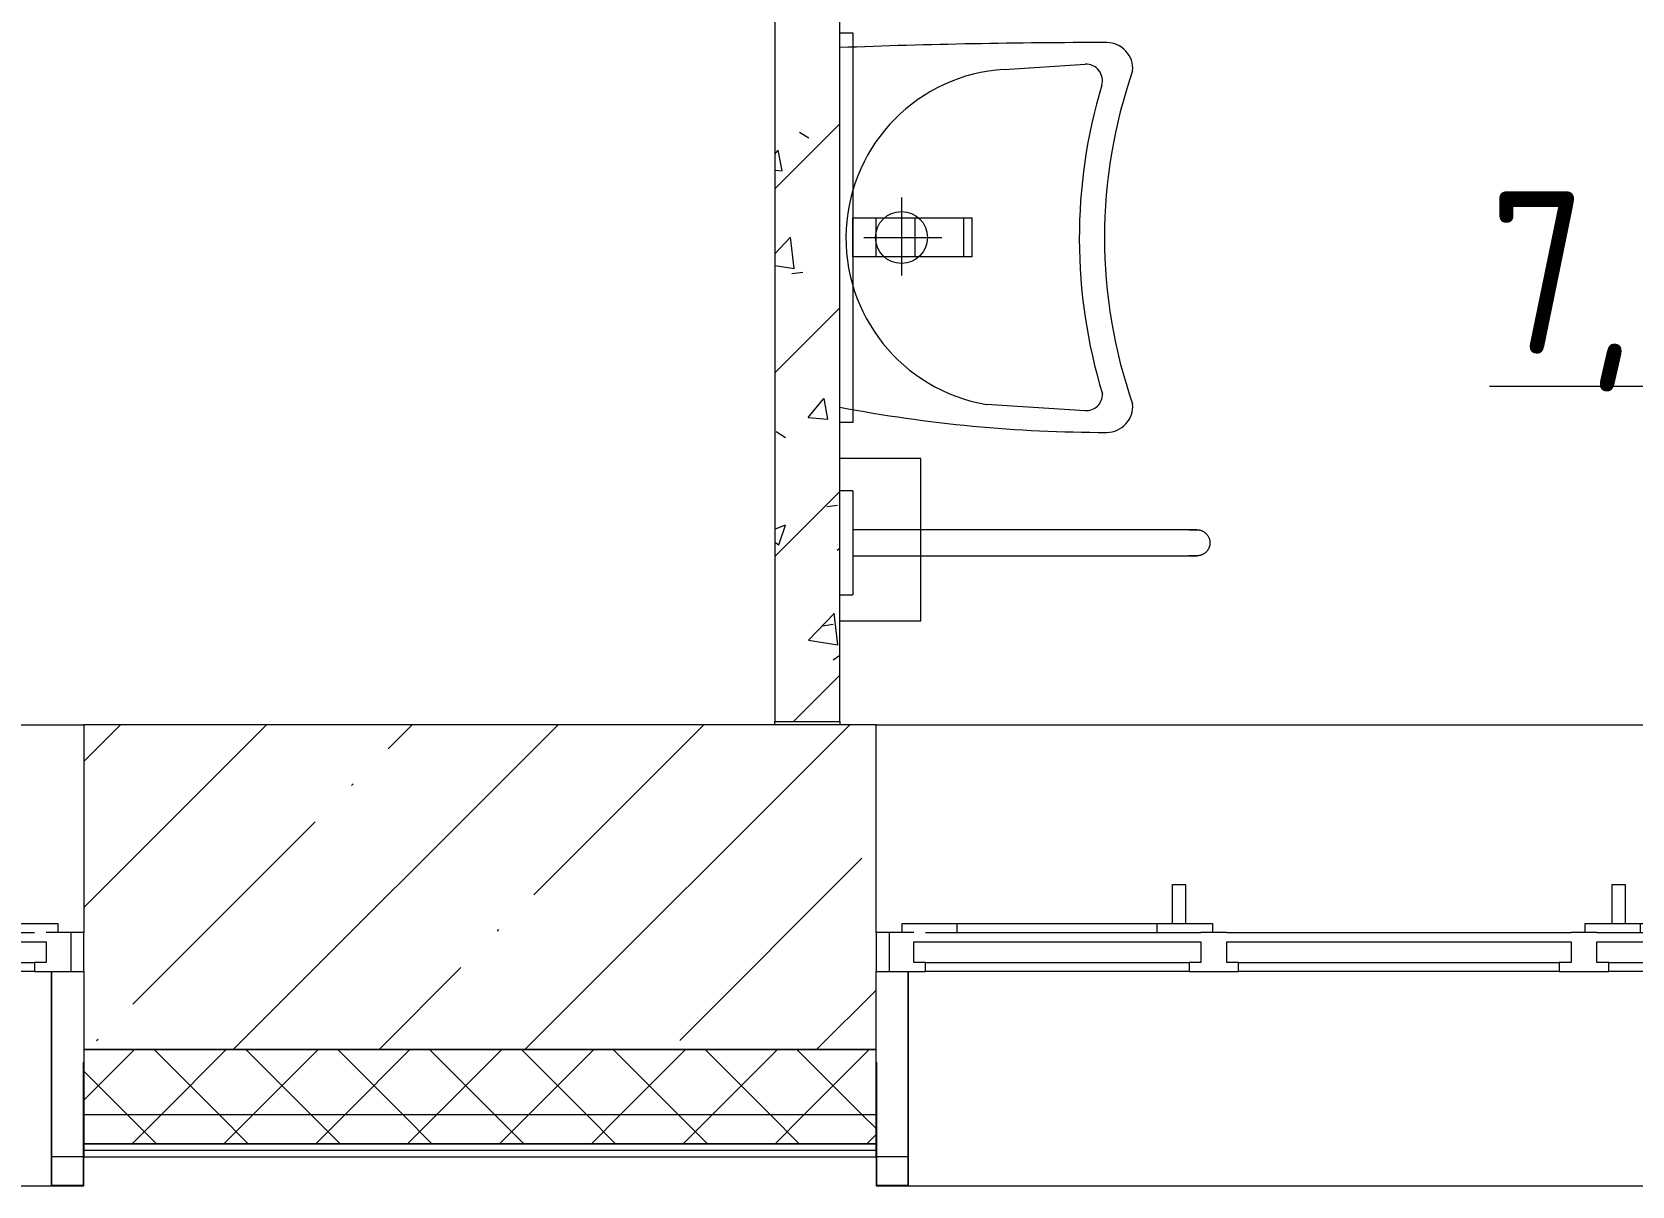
# Model space of a CAD drawing. Header units: millimetres. Extents: x -515342 to 330399, y -224905 to 507333.
# Drawn here: x -366101 to -363637, y 375319 to 377096 of the extents above; entities that cross this region are included whole.
import ezdxf

# ---------------------------------------------------------------- set-up
doc = ezdxf.new("R2010")
doc.units = ezdxf.units.MM
doc.layers.get('0').update_dxf_attribs({"lineweight": 0})
for name, color, linetype, lineweight in [('_ Окна', 7, 'Continuous', 0), ('Витраж', 7, 'Continuous', 0), ('Марки помещений', 7, 'Continuous', 0), ('Оборудование', 7, 'Continuous', 0), ('Окна', 7, 'Continuous', 0), ('Перекрытие', 7, 'Continuous', 0), ('Сантехника', 7, 'Continuous', 0), ('Стены внутренние', 7, 'Continuous', 0), ('Стены наружные', 7, 'Continuous', 0), ('Стены несущие', 7, 'Continuous', 0), ('Стены отделка', 7, 'Continuous', 0), ('Стены перегородки', 7, 'Continuous', 0), ('Стены штриховка', 7, 'Continuous', 0)]:
    doc.layers.add(name, color=color, linetype=linetype, lineweight=lineweight)
doc.styles.add('GOST Common_1', font='', dxfattribs={"width": 0.9, "height": 250})
doc.styles.get('GOST Common_1').set_extended_font_data('GOST Common')
pattern_1 = [(45, (0, 0), (-70.7107, 70.7107), []), (135, (0, 0), (-70.7107, -70.7107), [])]

# ---------------------------------------------------------------- blocks, each defined once
blk = doc.blocks.new('Окно_ПВХ_3Створки_1Фрамуга-верх - АР_Окно_ОП_1820_h_х1570_3ст2фр-в-V3-О_АР_П_4__10_050_План 4 этажа')
at = {"layer": '_ Окна'}
for p, q in [((-729, 130), (-805, 130)), ((-805, 130), (-805, 70)), ((-785, 70), (-785, 130)), ((-729, 116), (-729, 130)), ((-247, 130), (-323, 130)), ((-323, 130), (-323, 116)), ((-247, 116), (-247, 130)), ((323, 130), (247, 130)), ((247, 130), (247, 116)), ((323, 116), (323, 130)), ((729, 130), (729, 116)), ((805, 130), (729, 130)), ((785, 70), (785, 130)), ((805, 70), (805, 130)), ((-747, 84), (-747, 116)), ((-747, 116), (-729, 116)), ((-323, 116), (-729, 116)), ((-323, 116), (-305, 116)), ((-305, 116), (-305, 84)), ((-265, 84), (-265, 116)), ((-265, 116), (-247, 116)), ((247, 116), (-247, 116)), ((247, 116), (265, 116)), ((265, 116), (265, 84)), ((305, 84), (305, 116)), ((305, 116), (323, 116)), ((729, 116), (323.6, 116)), ((729, 116), (747, 116)), ((747, 116), (747, 84)), ((-305, 84), (-747, 84)), ((265, 84), (-265, 84)), ((747, 84), (305, 84)), ((-805, 70), (-747, 70)), ((-765, 56), (-765, 70)), ((-680, 56), (-765, 56)), ((-680, 70), (-680, 56)), ((-372, 70), (-372, 56)), ((-287, 56), (-372, 56)), ((-305, 70), (-265, 70)), ((-287, 70), (-287, 56)), ((265, 70), (305, 70)), ((287, 56), (287, 70)), ((372, 56), (287, 56)), ((372, 70), (372, 56)), ((680, 70), (680, 56)), ((765, 56), (680, 56)), ((747, 70), (805, 70)), ((765, 70), (765, 56))]:
    blk.add_line(p, q, dxfattribs=at)
at = {"layer": 'Окна'}
for p, q in [((-729, 130), (-323, 130)), ((-247, 130), (247, 130)), ((323.6, 130), (729, 130)), ((-305, 70), (-729, 70)), ((-372, 56), (-680, 56)), ((-348.5, -4), (-348.5, 56)), ((-328.5, 56), (-328.5, -4)), ((265, 70), (-265, 70)), ((729, 70), (305, 70)), ((328.5, -4), (328.5, 56)), ((348.5, 56), (348.5, -4)), ((680, 56), (372, 56)), ((-328.5, -4), (-348.5, -4)), ((348.5, -4), (328.5, -4))]:
    blk.add_line(p, q, dxfattribs=at)
blk = doc.blocks.new('Окно_ПВХ_3Створки_1Фрамуга-верх - АР_Окно_ОП_1820_h_х1570_3ст2фр-в-9695280-О_АР_П_4__10_050_План 4 этажа')
at = {"layer": '_ Окна'}
for p, q in [((-729, 130), (-805, 130)), ((-805, 130), (-805, 70)), ((-785, 70), (-785, 130)), ((-729, 116), (-729, 130)), ((-247, 130), (-323, 130)), ((-323, 130), (-323, 116)), ((-247, 116), (-247, 130)), ((323, 130), (247, 130)), ((247, 130), (247, 116)), ((323, 116), (323, 130)), ((729, 130), (729, 116)), ((805, 130), (729, 130)), ((785, 70), (785, 130)), ((805, 70), (805, 130)), ((-747, 84), (-747, 116)), ((-747, 116), (-729, 116)), ((-323, 116), (-729, 116)), ((-323, 116), (-305, 116)), ((-305, 116), (-305, 84)), ((-265, 84), (-265, 116)), ((-265, 116), (-247, 116)), ((247, 116), (-247, 116)), ((247, 116), (265, 116)), ((265, 116), (265, 84)), ((305, 84), (305, 116)), ((305, 116), (323, 116)), ((729, 116), (323, 116)), ((729, 116), (747, 116)), ((747, 116), (747, 84)), ((-305, 84), (-747, 84)), ((265, 84), (-265, 84)), ((747, 84), (305, 84)), ((-805, 70), (-747, 70)), ((-765, 56), (-765, 70)), ((-680, 56), (-765, 56)), ((-680, 70), (-680, 56)), ((-372, 70), (-372, 56)), ((-287, 56), (-372, 56)), ((-305, 70), (-265, 70)), ((-287, 70), (-287, 56)), ((265, 70), (305, 70)), ((287, 56), (287, 70)), ((372, 56), (287, 56)), ((372, 70), (372, 56)), ((680, 70), (680, 56)), ((765, 56), (680, 56)), ((747, 70), (805, 70)), ((765, 70), (765, 56))]:
    blk.add_line(p, q, dxfattribs=at)
at = {"layer": 'Окна'}
for p, q in [((-729, 130), (-323, 130)), ((-247, 130), (247, 130)), ((323, 130), (729, 130)), ((-305, 70), (-729, 70)), ((-372, 56), (-680, 56)), ((-348.5, -4), (-348.5, 56)), ((-328.5, 56), (-328.5, -4)), ((265, 70), (-265, 70)), ((729, 70), (305, 70)), ((328.5, -4), (328.5, 56)), ((348.5, 56), (348.5, -4)), ((680, 56), (372, 56)), ((-328.5, -4), (-348.5, -4)), ((348.5, -4), (328.5, -4))]:
    blk.add_line(p, q, dxfattribs=at)
blk = doc.blocks.new('Прямоугольный импост - АР_Откос_Металлический_50х330 Белый Левый-V11-О_АР_П_4__10_050_План 4 этажа')
at = {"layer": 'Витраж'}
blk.add_line((9710.9, -515), (11220.9, -515), dxfattribs=at)
blk = doc.blocks.new('Прямоугольный импост - АР_Откос_Металлический_50х330 Белый Правый-V12-О_АР_П_4__10_050_План 4 этажа')
at = {"layer": 'Витраж', "lineweight": 18}
for p, q in [((-50, -40), (-50, 290)), ((-49, 290), (-49, -39)), ((-1, -39), (-1, 150)), ((-1, 150), (0, 150)), ((0, 150), (0, -40)), ((0, -40), (-50, -40)), ((-49, -39), (-1, -39))]:
    blk.add_line(p, q, dxfattribs=at)
blk = doc.blocks.new('Прямоугольный импост - АР_Откос_Металлический_50х330 Коричневый Левый-V14-О_АР_П_4__10_050_План 4 этажа')
at = {"layer": 'Витраж'}
blk.add_line((6880.9, -515), (8390.9, -515), dxfattribs=at)
blk = doc.blocks.new('Прямоугольный импост - АР_Откос_Металлический_50х330 Коричневый Левый-V16-О_АР_П_4__10_050_План 4 этажа')
at = {"layer": 'Витраж', "lineweight": 18}
for p, q in [((-50, 290), (-50, -40)), ((-49, -39), (-49, 290)), ((0, 150), (-1, 150)), ((-1, 150), (-1, -39)), ((0, -40), (0, 150)), ((-50, -40), (0, -40)), ((-1, -39), (-49, -39))]:
    blk.add_line(p, q, dxfattribs=at)
blk = doc.blocks.new('СД_Люблино_Фасады_rvt-1-О_АР_П_4__10_050_План 4 этажа')
at = {"layer": 'Стены внутренние'}
h = blk.add_hatch(dxfattribs=at)
h.set_pattern_fill('FP_1', color=256, style=0, pattern_type=2)
h.set_pattern_definition([(45, (0, 0), (-224.5064, 224.5064), []), (45, (224.5, 0), (-224.5064, 224.5064), [396.875, -79.375, 3.353, -76.022])])
h.paths.add_polyline_path([(16335, -305), (16335, 195), (15280, 195), (15280, -305)])
h.paths.add_polyline_path([(13670, -305), (13670, 195), (11270.9, 195), (11270.9, -305), (13207.7, -305)])
h.paths.add_polyline_path([(9660.9, -305), (9660.9, 195), (8440.9, 195), (8440.9, -305), (9631.5, -305)])
h.paths.add_polyline_path([(6566.1, -305), (6830.9, -305), (6830.9, 195), (5635.6, 195), (5635.6, -305), (6055.2, -305)])
h.paths.add_polyline_path([(4011.6, -305), (4025.6, -305), (4025.6, 195), (195, 195), (195, -305), (2989.8, -305)])
at = {"layer": 'Стены наружные'}
h = blk.add_hatch(dxfattribs=at)
h.set_pattern_fill('FP_2', color=256, style=0, pattern_type=2)
h.set_pattern_definition(pattern_1)
h.paths.add_polyline_path([(16335, -405), (16335, -305), (15280, -305), (15280, -405)])
h.paths.add_polyline_path([(13670, -405), (13670, -305), (11270.9, -305), (11270.9, -405), (13207.7, -405)])
h.paths.add_polyline_path([(9631.5, -405), (9660.9, -405), (9660.9, -305), (8440.9, -305), (8440.9, -405), (9120.6, -405)])
h.paths.add_polyline_path([(6830.9, -405), (6830.9, -305), (5635.6, -305), (5635.6, -405), (6566.1, -405)])
h.paths.add_polyline_path([(4025.6, -405), (4025.6, -305), (-305, -305), (-305, -405), (4011.6, -405)])
h = blk.add_hatch(dxfattribs=at)
h.set_pattern_fill('FP_2', color=256, style=0, pattern_type=2)
h.set_pattern_definition(pattern_1)
h.paths.add_polyline_path([(16435, -455), (16435, -405), (15280, -405), (15280, -450), (16335, -450), (16335, -455)])
h.paths.add_polyline_path([(-305, -455), (-305, -450), (4025.6, -450), (4025.6, -405), (-405, -405), (-405, -455)])
h.paths.add_polyline_path([(13207.7, -450), (13670, -450), (13670, -405), (11270.9, -405), (11270.9, -450), (12186, -450)])
h.paths.add_polyline_path([(9631.5, -450), (9660.9, -450), (9660.9, -405), (8440.9, -405), (8440.9, -450), (9120.6, -450)])
h.paths.add_polyline_path([(6830.9, -450), (6830.9, -405), (5635.6, -405), (5635.6, -450), (6566.1, -450)])
at = {"layer": 'Стены внутренние'}
for p, q in [((6830.9, 195), (8440.9, 195)), ((9660.9, 195), (11270.9, 195)), ((8440.2, -470), (8391.8, -470)), ((9710.1, -470), (9661.7, -470))]:
    blk.add_line(p, q, dxfattribs=at)
at = {"layer": 'Стены несущие'}
for p, q in [((9660.9, 195), (8440.9, 195)), ((8440.9, 195), (8440.9, -125)), ((9660.9, -125), (9660.9, 195)), ((8440.9, -185), (8440.9, -305)), ((9660.9, -305), (9660.9, -185)), ((8440.9, -305), (9660.9, -305)), ((9660.9, -305), (8440.9, -305))]:
    blk.add_line(p, q, dxfattribs=at)
at = {"layer": 'Стены отделка', "lineweight": 9}
for p, q in [((8440.9, -305), (8440.9, -405)), ((9660.9, -405), (9660.9, -305)), ((8440.9, -405), (8440.9, -450)), ((9660.9, -450), (9660.9, -405)), ((8440.9, -450), (8440.9, -460)), ((8440.9, -460), (8440.9, -470)), ((9660.9, -460), (9660.9, -450)), ((9660.9, -470), (9660.9, -460)), ((8440.9, -470), (9660.9, -470))]:
    blk.add_line(p, q, dxfattribs=at)
at = {"layer": 'Стены штриховка'}
for p, q in [((8440.9, -405), (9660.9, -405)), ((8440.9, -450), (9660.9, -450)), ((9660.9, -450), (8440.9, -450)), ((8440.9, -460), (9660.9, -460))]:
    blk.add_line(p, q, dxfattribs=at)
at = {"layer": 'Витраж', "lineweight": 9}
for name, p in [('Прямоугольный импост - АР_Откос_Металлический_50х330 Коричневый Левый-V16-О_АР_П_4__10_050_План 4 этажа', (8440.9, -475)), ('Прямоугольный импост - АР_Откос_Металлический_50х330 Коричневый Левый-V14-О_АР_П_4__10_050_План 4 этажа', (0, 0)), ('Прямоугольный импост - АР_Откос_Металлический_50х330 Белый Левый-V11-О_АР_П_4__10_050_План 4 этажа', (0, 0))]:
    blk.add_blockref(name, p, dxfattribs=at)
at = {"layer": 'Витраж', "lineweight": 9, "extrusion": (0, 0, -1)}
blk.add_blockref('Прямоугольный импост - АР_Откос_Металлический_50х330 Белый Правый-V12-О_АР_П_4__10_050_План 4 этажа', (-9660.9, -475), dxfattribs=at)
at = {"layer": 'Окна', "lineweight": 9, "rotation": 180}
for name, p in [('Окно_ПВХ_3Створки_1Фрамуга-верх - АР_Окно_ОП_1820_h_х1570_3ст2фр-в-9695280-О_АР_П_4__10_050_План 4 этажа', (7635.9, -55)), ('Окно_ПВХ_3Створки_1Фрамуга-верх - АР_Окно_ОП_1820_h_х1570_3ст2фр-в-V3-О_АР_П_4__10_050_План 4 этажа', (10465.9, -55))]:
    blk.add_blockref(name, p, dxfattribs=at)
blk = doc.blocks.new('Раковина для МГН 600х450 - Раковина для МГН 600х450-10140932-О_АР_П_4__10_050_План 4 этажа')
at = {"layer": 'Сантехника'}
for p, q in [((-258.8, 253.2), (-266.6, 377.9)), ((266.6, 377.9), (257, 225.9)), ((-30, 191.2), (-30, 203.7)), ((30, 203.7), (-30, 203.7)), ((30, 203.7), (30, 191.2)), ((-30, 116.2), (-30, 191.2)), ((30, 191.2), (-30, 191.2)), ((30, 191.2), (30, 116.2)), ((0, 37.3), (0, 157.3)), ((-30, 56.2), (-30, 116.2)), ((30, 116.2), (-30, 116.2)), ((30, 116.2), (30, 56.2)), ((-61.5, 95), (58.5, 95)), ((-30, 20), (-30, 56.2)), ((30, 56.2), (-30, 56.2)), ((30, 56.2), (30, 20)), ((30, 20), (-30, 20))]:
    blk.add_line(p, q, dxfattribs=at)
blk.add_circle((0, 95), 40, dxfattribs=at)
for centre, radius, start, end in [((-260, 411), 40, 84.6341, 180), ((0, 1190.1), 782.4, 250.8821, 289.1179), ((260, 411), 40, 360, 95.3659), ((10581.6, 411), 10881.6, 180, 182.16475), ((-241.6, 379.4), 25, 73.3148, 183.5941), ((1.4, 1190.1), 821.3, 253.3148, 286.9337), ((241.6, 379.4), 25, 356.4059, 92.4122), ((-1895.6, 411), 2195.6, 349.2104, 360), ((0.7, 269.5), 260, 183.5941, 350.3344)]:
    blk.add_arc(centre, radius, start, end, dxfattribs=at)
blk = doc.blocks.new('Опорный поручень - Опорный поручень для раковины-8747147-О_АР_П_4__10_050_План 4 этажа')
at = {"layer": 'Оборудование'}
for p, q in [((9625, 1494.9), (9605, 1494.9)), ((9625, 1494.9), (9625, 1334.9)), ((10065, 1434.9), (9625, 1434.9)), ((9625, 1394.9), (10065, 1394.9)), ((9605, 1334.9), (9625, 1334.9))]:
    blk.add_line(p, q, dxfattribs=at)
at = {"layer": 'Оборудование', "flags": 128}
for points in [[(10155, 1434.9), (10154.9, 1434.9), (10154.7, 1434.9), (10154.4, 1434.9), (10153.9, 1434.9), (10153.2, 1434.9), (10152.4, 1434.9), (10151.5, 1434.9), (10150.4, 1434.9), (10149.2, 1434.9), (10147.9, 1434.9), (10146.4, 1434.9), (10144.8, 1434.9), (10143.1, 1434.9), (10141.3, 1434.9), (10139.3, 1434.9), (10137.2, 1434.9), (10135, 1434.9), (10132.7, 1434.9), (10130.2, 1434.9), (10127.7, 1434.9), (10125.1, 1434.9), (10122.3, 1434.9), (10119.5, 1434.9), (10116.6, 1434.9), (10113.6, 1434.9), (10110.6, 1434.9), (10107.4, 1434.9), (10104.2, 1434.9), (10100.9, 1434.9), (10097.6, 1434.9), (10094.2, 1434.9), (10090.8, 1434.9), (10087.3, 1434.9), (10083.8, 1434.9), (10080.3, 1434.9), (10076.7, 1434.9), (10073.2, 1434.9), (10069.6, 1434.9), (10066, 1434.9), (10065, 1434.9)], [(10142.6, 1434.9), (10144.4, 1434.9), (10146, 1434.9), (10147.5, 1434.9), (10148.9, 1434.9), (10150.1, 1434.9), (10151.2, 1434.9), (10152.2, 1434.9), (10153, 1434.9), (10153.7, 1434.9), (10154.2, 1434.9), (10154.6, 1434.9), (10154.9, 1434.9), (10155, 1434.9), (10155, 1434.9)], [(10155, 1434.9), (10155.8, 1434.9), (10156.6, 1434.9), (10157.4, 1434.8), (10158.2, 1434.7), (10159, 1434.5), (10159.8, 1434.4), (10160.5, 1434.2), (10161.3, 1433.9), (10162, 1433.7), (10162.8, 1433.4), (10163.5, 1433), (10164.2, 1432.7), (10164.9, 1432.3), (10165.6, 1431.9), (10166.3, 1431.4), (10166.9, 1431), (10167.6, 1430.5), (10168.2, 1430), (10168.8, 1429.4), (10169.3, 1428.9), (10169.9, 1428.3), (10170.4, 1427.7), (10170.9, 1427.1), (10171.4, 1426.4), (10171.8, 1425.7), (10172.2, 1425.1), (10172.6, 1424.4), (10173, 1423.7), (10173.3, 1422.9), (10173.6, 1422.2), (10173.9, 1421.4), (10174.2, 1420.7), (10174.4, 1419.9), (10174.6, 1419.1), (10174.7, 1418.3), (10174.8, 1417.5), (10174.9, 1416.8), (10175, 1416), (10175, 1415.2), (10175, 1414.9)], [(10175, 1414.9), (10175, 1414.1), (10174.9, 1413.3), (10174.9, 1412.5), (10174.7, 1411.8), (10174.6, 1411), (10174.4, 1410.2), (10174.2, 1409.4), (10174, 1408.6), (10173.7, 1407.9), (10173.4, 1407.2), (10173.1, 1406.4), (10172.7, 1405.7), (10172.4, 1405), (10171.9, 1404.3), (10171.5, 1403.6), (10171, 1403), (10170.6, 1402.4), (10170, 1401.8), (10169.5, 1401.2), (10168.9, 1400.6), (10168.3, 1400), (10167.7, 1399.5), (10167.1, 1399), (10166.5, 1398.6), (10165.8, 1398.1), (10165.1, 1397.7), (10164.4, 1397.3), (10163.7, 1396.9), (10163, 1396.6), (10162.2, 1396.3), (10161.5, 1396), (10160.7, 1395.8), (10160, 1395.6), (10159.2, 1395.4), (10158.4, 1395.2), (10157.6, 1395.1), (10156.8, 1395), (10156, 1395), (10155.2, 1394.9), (10155, 1394.9)], [(10065, 1394.9), (10068.6, 1394.9), (10072.2, 1394.9), (10075.8, 1394.9), (10079.3, 1394.9), (10082.9, 1394.9), (10086.4, 1394.9), (10089.9, 1394.9), (10093.3, 1394.9), (10096.7, 1394.9), (10100, 1394.9), (10103.3, 1394.9), (10106.6, 1394.9), (10109.7, 1394.9), (10112.8, 1394.9), (10115.8, 1394.9), (10118.7, 1394.9), (10121.6, 1394.9), (10124.3, 1394.9), (10127, 1394.9), (10129.6, 1394.9), (10132, 1394.9), (10134.4, 1394.9), (10136.6, 1394.9), (10138.7, 1394.9), (10140.7, 1394.9), (10142.6, 1394.9), (10144.4, 1394.9), (10146, 1394.9), (10147.5, 1394.9), (10148.9, 1394.9), (10150.1, 1394.9), (10151.2, 1394.9), (10152.2, 1394.9), (10153, 1394.9), (10153.7, 1394.9), (10154.2, 1394.9), (10154.6, 1394.9), (10154.9, 1394.9), (10155, 1394.9), (10155, 1394.9)], [(10155, 1394.9), (10154.9, 1394.9), (10154.7, 1394.9), (10154.4, 1394.9), (10153.9, 1394.9), (10153.2, 1394.9), (10152.4, 1394.9), (10151.5, 1394.9), (10150.4, 1394.9), (10149.2, 1394.9), (10147.9, 1394.9), (10146.4, 1394.9), (10144.8, 1394.9), (10143.1, 1394.9)]]:
    blk.add_lwpolyline(points, dxfattribs=at)
blk = doc.blocks.new('2D_МГН_Санузел_Аксессуары - АР_Сантехнические приборы_Бесконтактная сушилка для рук-10688766-О_АР_П_4__10_050_План 4 этажа')
at = {"layer": 'Сантехника'}
for p, q in [((-234.1, 175), (-234.1, 50)), ((15.9, 175), (-234.1, 175)), ((15.9, 50), (15.9, 175))]:
    blk.add_line(p, q, dxfattribs=at)
blk = doc.blocks.new('2D_МГН_Санузел_Аксессуары - АР_Сантехнические приборы_Зеркало поворотное-10688752-О_АР_П_4__10_050_План 4 этажа')
at = {"layer": 'Сантехника'}
for p, q in [((-409.1, 50), (-409.1, 70)), ((-409.1, 70), (190.9, 70)), ((190.9, 70), (190.9, 50))]:
    blk.add_line(p, q, dxfattribs=at)

msp = doc.modelspace()

# ---------------------------------------------------------------- hatches: boundary and pattern name
at = {"layer": 'Стены внутренние'}
h = msp.add_hatch(dxfattribs=at)
h.set_pattern_fill('FP_3', color=256, style=0, pattern_type=2)
h.set_pattern_definition([(45, (-374461.89, 375834.49), (-141.4214, 141.4214), [])])
h.paths.add_polyline_path([(-364856.8897, 376034.4886), (-364856.8897, 379139.4886), (-364956.8897, 379139.4886), (-364956.8897, 376034.4886)])
h.paths.add_polyline_path([(-364956.8897, 379239.4886), (-364856.8897, 379239.4886), (-364856.8897, 382039.4886), (-364956.8897, 382039.4886), (-364956.8897, 379499.0383)])
h = msp.add_hatch(dxfattribs=at)
h.set_pattern_fill('FP_4', color=256, style=0, pattern_type=2)
h.set_pattern_definition([(50, (-374461.9, 375834.5), (364.368, -31.878), [38.1, -419.1]), (355, (-374461.9, 375834.5), (-70.486, 382.113), [30.48, -335.28]), (100.451, (-374431.53, 375831.83), (293.885, 350.233), [32.38, -356.18]), (46.184, (-374461.9, 375936.1), (542.158, -84.086), [57.15, -628.65]), (96.636, (-374416.7, 375929.1), (474.805, 494.855), [48.57, -534.27]), (351.184, (-374461.9, 375936.1), (474.81, 494.85), [45.72, -502.92]), (21, (-374411.1, 375910.7), (303.2285, -204.5305), [38.1, -419.1]), (326, (-374411.1, 375910.7), (123.604, 368.376), [30.48, -335.28]), (71.451, (-374385.82, 375893.64), (426.834, 163.843), [32.38, -356.18]), (37.5, (-374461.89, 375834.49), (6.1766, 169.1102), [16.764, -314.452, 16.764, -323.596, -336.55]), (37.5, (-374461.89, 375834.49), (6.1766, 169.1102), [-671.576, 16.764, -319.786]), (7.5, (-374461.89, 375834.49), (133.639, 200.3615), [16.764, -177.292, 16.764, -306.832, -128.27]), (7.5, (-374461.89, 375834.49), (133.639, 200.3615), [-517.652, 16.764, -111.506]), (327.5, (-374575.17, 375834.49), (271.1818, -11.4584), [16.764, -110.236, 16.764, -379.476, -525.78]), (327.5, (-374575.17, 375834.49), (271.1818, -11.4584), [-523.24, 16.764, -509.016]), (317.5, (-374625.97, 375834.5), (296.2585, 50.853), [16.764, -148.336, 16.764, -246.38, -373.38]), (317.5, (-374625.97, 375834.5), (296.2585, 50.853), [-428.244, 16.764, -356.616])])
h.paths.add_polyline_path([(-364856.8897, 376034.4886), (-364856.8897, 379139.4886), (-364956.8897, 379139.4886), (-364956.8897, 376034.4886)])
h.paths.add_polyline_path([(-364956.8897, 379239.4886), (-364856.8897, 379239.4886), (-364856.8897, 382039.4886), (-364956.8897, 382039.4886), (-364956.8897, 379499.0383)])

# ---------------------------------------------------------------- linework, layer by layer
at = {"layer": 'Перекрытие'}
for p, q in [((-364956.8897, 376029.4886), (-364956.8897, 376034.4886)), ((-364856.8897, 376034.4886), (-364856.8897, 376029.4886))]:
    msp.add_line(p, q, dxfattribs=at)
at = {"layer": 'Стены перегородки'}
for p, q in [((-364956.8897, 379139.4886), (-364956.8897, 376034.4886)), ((-364856.8897, 376034.4886), (-364856.8897, 379139.4886)), ((-364956.8897, 376034.4886), (-364856.8897, 376034.4886))]:
    msp.add_line(p, q, dxfattribs=at)

# ---------------------------------------------------------------- block references
msp.add_blockref('СД_Люблино_Фасады_rvt-1-О_АР_П_4__10_050_План 4 этажа', (-374461.8897, 375834.4886))
at = {"layer": 'Оборудование'}
msp.add_blockref('Опорный поручень - Опорный поручень для раковины-8747147-О_АР_П_4__10_050_План 4 этажа', (-374461.8897, 374894.5485), dxfattribs=at)
at = {"layer": 'Сантехника'}
for name, p, rotation in [('2D_МГН_Санузел_Аксессуары - АР_Сантехнические приборы_Зеркало поворотное-10688752-О_АР_П_4__10_050_План 4 этажа', (-364906.8897, 376685.414), 270.0000000000001), ('Раковина для МГН 600х450 - Раковина для МГН 600х450-10140932-О_АР_П_4__10_050_План 4 этажа', (-364856.8897, 376779.4886), 270.0000000000005), ('2D_МГН_Санузел_Аксессуары - АР_Сантехнические приборы_Бесконтактная сушилка для рук-10688766-О_АР_П_4__10_050_План 4 этажа', (-364906.8897, 376205.414), 270.0000000000001)]:
    msp.add_blockref(name, p, dxfattribs=dict(at, rotation=rotation))

# ---------------------------------------------------------------- texts
at = {"layer": 'Марки помещений', "insert": (-363856.685, 376850.6223), "char_height": 250, "width": 772.025062, "attachment_point": 1, "style": 'GOST Common_1'}
msp.add_mtext('\\L7,85 ', dxfattribs=at)

doc.saveas('drawing.dxf')
